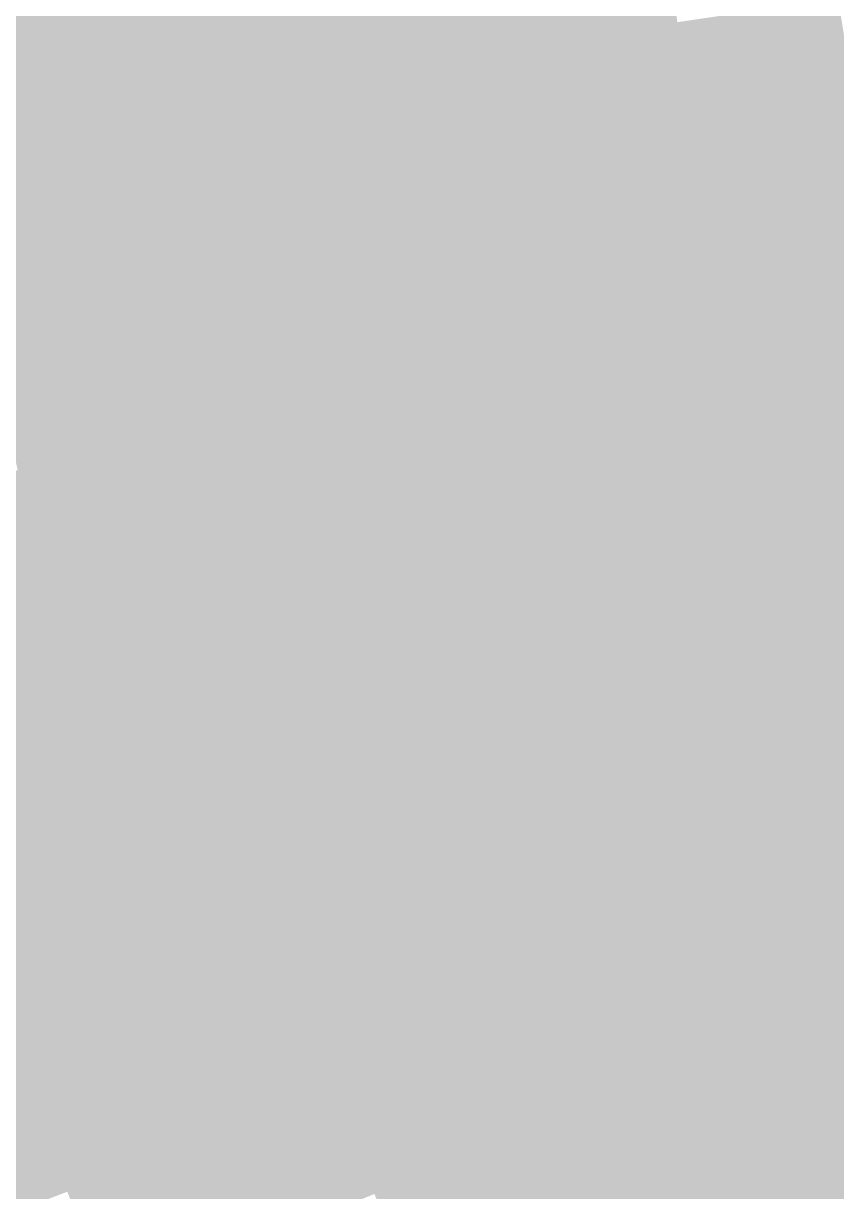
# Model space of a CAD drawing. Header units: inches. Extents: x -266 to 784, y -170 to 213.
# Drawn here: x -113.04 to -93.02, y -43.19 to -14.41 of the extents above; entities that cross this region are included whole.
import ezdxf

# ---------------------------------------------------------------- set-up
doc = ezdxf.new("R2010")
doc.units = ezdxf.units.IN
doc.header["$MEASUREMENT"] = 0

msp = doc.modelspace()

# ---------------------------------------------------------------- linework, layer by layer
at = {"color": 4, "true_color": 0x33e5ff}
msp.add_solid([(-96.939298, -14.379586), (-97.928474, -14.526317), (-97.262994, -11.996246), (-98.255474, -12.118657)], dxfattribs=at)
at = {"color": 141, "true_color": 0x46e7fe}
msp.add_solid([(-99.906828, -14.819778), (-100.896004, -14.966508), (-100.240433, -12.363478), (-101.232913, -12.485889)], dxfattribs=at)
at = {"color": 141, "true_color": 0x40e6fe}
msp.add_solid([(-98.917651, -14.673047), (-99.906828, -14.819778), (-99.247953, -12.241068), (-100.240433, -12.363478)], dxfattribs=at)
at = {"color": 4, "true_color": 0x3ae6ff}
msp.add_solid([(-97.928474, -14.526317), (-98.917651, -14.673047), (-98.255474, -12.118657), (-99.247953, -12.241068)], dxfattribs=at)
at = {"color": 141, "true_color": 0x53e9fe}
msp.add_solid([(-101.885181, -15.113239), (-102.874357, -15.259969), (-102.225392, -12.6083), (-103.217872, -12.73071)], dxfattribs=at)
at = {"color": 141, "true_color": 0x4de8fe}
msp.add_solid([(-100.896004, -14.966508), (-101.885181, -15.113239), (-101.232913, -12.485889), (-102.225392, -12.6083)], dxfattribs=at)
at = {"color": 141, "true_color": 0x60ebfe}
msp.add_solid([(-103.863534, -15.4067), (-104.85271, -15.55343), (-104.210351, -12.853121), (-105.202831, -12.975532)], dxfattribs=at)
at = {"color": 141, "true_color": 0x5aeafe}
msp.add_solid([(-102.874357, -15.259969), (-103.863534, -15.4067), (-103.217872, -12.73071), (-104.210351, -12.853121)], dxfattribs=at)
at = {"color": 141, "true_color": 0x73edfe}
msp.add_solid([(-106.831063, -15.846891), (-107.82024, -15.993622), (-107.18779, -13.220353), (-108.180269, -13.342764)], dxfattribs=at)
at = {"color": 141, "true_color": 0x6decfe}
msp.add_solid([(-105.841887, -15.700161), (-106.831063, -15.846891), (-106.19531, -13.097942), (-107.18779, -13.220353)], dxfattribs=at)
at = {"color": 141, "true_color": 0x66ecfe}
msp.add_solid([(-104.85271, -15.55343), (-105.841887, -15.700161), (-105.202831, -12.975532), (-106.19531, -13.097942)], dxfattribs=at)
at = {"color": 141, "true_color": 0x7feeff}
msp.add_solid([(-108.809416, -16.140352), (-109.798593, -16.287083), (-109.172749, -13.465174), (-110.165228, -13.587585)], dxfattribs=at)
at = {"color": 141, "true_color": 0x7aeefe}
msp.add_solid([(-107.82024, -15.993622), (-108.809416, -16.140352), (-108.180269, -13.342764), (-109.172749, -13.465174)], dxfattribs=at)
at = {"color": 141, "true_color": 0x7be6f6}
msp.add_solid([(-110.787769, -16.433813), (-111.776946, -16.580544), (-111.157708, -13.709996), (-112.150187, -13.832406)], dxfattribs=at)
at = {"color": 141, "true_color": 0x7deafb}
msp.add_solid([(-109.798593, -16.287083), (-110.787769, -16.433813), (-110.165228, -13.587585), (-111.157708, -13.709996)], dxfattribs=at)
at = {"color": 140, "true_color": 0x1adcff}
msp.add_solid([(-92.616098, -16.070418), (-93.601376, -16.241379), (-92.982592, -13.792665), (-93.971768, -13.939395)], dxfattribs=at)
at = {"color": 141, "true_color": 0x76deee}
msp.add_solid([(-112.766122, -16.727274), (-113.755299, -16.874005), (-113.142667, -13.954817), (-114.135146, -14.077228)], dxfattribs=at)
at = {"color": 141, "true_color": 0x79e2f2}
msp.add_solid([(-111.776946, -16.580544), (-112.766122, -16.727274), (-112.150187, -13.832406), (-113.142667, -13.954817)], dxfattribs=at)
at = {"color": 140, "true_color": 0x26deff}
msp.add_solid([(-94.586654, -16.412341), (-95.571931, -16.583303), (-94.960945, -14.086126), (-95.950121, -14.232856)], dxfattribs=at)
at = {"color": 140, "true_color": 0x20ddff}
msp.add_solid([(-93.601376, -16.241379), (-94.586654, -16.412341), (-93.971768, -13.939395), (-94.960945, -14.086126)], dxfattribs=at)
at = {"color": 4, "true_color": 0x33e0ff}
msp.add_solid([(-96.557209, -16.754265), (-97.542487, -16.925227), (-96.939298, -14.379586), (-97.928474, -14.526317)], dxfattribs=at)
at = {"color": 4, "true_color": 0x2ddfff}
msp.add_solid([(-95.571931, -16.583303), (-96.557209, -16.754265), (-95.950121, -14.232856), (-96.939298, -14.379586)], dxfattribs=at)
at = {"color": 141, "true_color": 0x40e2fe}
msp.add_solid([(-98.527764, -17.096189), (-99.513042, -17.267151), (-98.917651, -14.673047), (-99.906828, -14.819778)], dxfattribs=at)
at = {"color": 4, "true_color": 0x3ae1ff}
msp.add_solid([(-97.542487, -16.925227), (-98.527764, -17.096189), (-97.928474, -14.526317), (-98.917651, -14.673047)], dxfattribs=at)
at = {"color": 141, "true_color": 0x46e3fe}
msp.add_solid([(-99.513042, -17.267151), (-100.49832, -17.438113), (-99.906828, -14.819778), (-100.896004, -14.966508)], dxfattribs=at)
at = {"color": 141, "true_color": 0x53e5fe}
msp.add_solid([(-101.483597, -17.609075), (-102.468875, -17.780036), (-101.885181, -15.113239), (-102.874357, -15.259969)], dxfattribs=at)
at = {"color": 141, "true_color": 0x4de4fe}
msp.add_solid([(-100.49832, -17.438113), (-101.483597, -17.609075), (-100.896004, -14.966508), (-101.885181, -15.113239)], dxfattribs=at)
at = {"color": 141, "true_color": 0x60e7fe}
msp.add_solid([(-103.454152, -17.950998), (-104.43943, -18.12196), (-103.863534, -15.4067), (-104.85271, -15.55343)], dxfattribs=at)
at = {"color": 141, "true_color": 0x5ae6fe}
msp.add_solid([(-102.468875, -17.780036), (-103.454152, -17.950998), (-102.874357, -15.259969), (-103.863534, -15.4067)], dxfattribs=at)
at = {"color": 141, "true_color": 0x6de9fe}
msp.add_solid([(-105.424708, -18.292922), (-106.409985, -18.463884), (-105.841887, -15.700161), (-106.831063, -15.846891)], dxfattribs=at)
at = {"color": 141, "true_color": 0x66e8fe}
msp.add_solid([(-104.43943, -18.12196), (-105.424708, -18.292922), (-104.85271, -15.55343), (-105.841887, -15.700161)], dxfattribs=at)
at = {"color": 141, "true_color": 0x7aebfe}
msp.add_solid([(-107.395263, -18.634846), (-108.380541, -18.805808), (-107.82024, -15.993622), (-108.809416, -16.140352)], dxfattribs=at)
at = {"color": 141, "true_color": 0x73eafe}
msp.add_solid([(-106.409985, -18.463884), (-107.395263, -18.634846), (-106.831063, -15.846891), (-107.82024, -15.993622)], dxfattribs=at)
at = {"color": 140, "true_color": 0x1ad7ff}
msp.add_solid([(-92.193816, -18.33849), (-93.174602, -18.533581), (-92.616098, -16.070418), (-93.601376, -16.241379)], dxfattribs=at)
at = {"color": 141, "true_color": 0x7de7fb}
msp.add_solid([(-109.365818, -18.97677), (-110.351096, -19.147732), (-109.798593, -16.287083), (-110.787769, -16.433813)], dxfattribs=at)
at = {"color": 141, "true_color": 0x7febff}
msp.add_solid([(-108.380541, -18.805808), (-109.365818, -18.97677), (-108.809416, -16.140352), (-109.798593, -16.287083)], dxfattribs=at)
at = {"color": 140, "true_color": 0x20d8ff}
msp.add_solid([(-93.174602, -18.533581), (-94.155387, -18.728671), (-93.601376, -16.241379), (-94.586654, -16.412341)], dxfattribs=at)
at = {"color": 141, "true_color": 0x79dff2}
msp.add_solid([(-111.336374, -19.318693), (-112.321651, -19.489655), (-111.776946, -16.580544), (-112.766122, -16.727274)], dxfattribs=at)
at = {"color": 141, "true_color": 0x7be3f6}
msp.add_solid([(-110.351096, -19.147732), (-111.336374, -19.318693), (-110.787769, -16.433813), (-111.776946, -16.580544)], dxfattribs=at)
at = {"color": 140, "true_color": 0x2ddaff}
msp.add_solid([(-95.136172, -18.923761), (-96.116957, -19.118852), (-95.571931, -16.583303), (-96.557209, -16.754265)], dxfattribs=at)
at = {"color": 140, "true_color": 0x26d9ff}
msp.add_solid([(-94.155387, -18.728671), (-95.136172, -18.923761), (-94.586654, -16.412341), (-95.571931, -16.583303)], dxfattribs=at)
at = {"color": 141, "true_color": 0x76dbee}
msp.add_solid([(-112.321651, -19.489655), (-113.306929, -19.660617), (-112.766122, -16.727274), (-113.755299, -16.874005)], dxfattribs=at)
at = {"color": 140, "true_color": 0x3adcff}
msp.add_solid([(-97.097743, -19.313942), (-98.078528, -19.509032), (-97.542487, -16.925227), (-98.527764, -17.096189)], dxfattribs=at)
at = {"color": 140, "true_color": 0x33dbff}
msp.add_solid([(-96.116957, -19.118852), (-97.097743, -19.313942), (-96.557209, -16.754265), (-97.542487, -16.925227)], dxfattribs=at)
at = {"color": 141, "true_color": 0x40defe}
msp.add_solid([(-98.078528, -19.509032), (-99.059313, -19.704123), (-98.527764, -17.096189), (-99.513042, -17.267151)], dxfattribs=at)
at = {"color": 141, "true_color": 0x4de0fe}
msp.add_solid([(-100.040099, -19.899213), (-101.020884, -20.094303), (-100.49832, -17.438113), (-101.483597, -17.609075)], dxfattribs=at)
at = {"color": 141, "true_color": 0x46dffe}
msp.add_solid([(-99.059313, -19.704123), (-100.040099, -19.899213), (-99.513042, -17.267151), (-100.49832, -17.438113)], dxfattribs=at)
at = {"color": 141, "true_color": 0x5ae2fe}
msp.add_solid([(-102.001669, -20.289393), (-102.982454, -20.484484), (-102.468875, -17.780036), (-103.454152, -17.950998)], dxfattribs=at)
at = {"color": 141, "true_color": 0x53e1fe}
msp.add_solid([(-101.020884, -20.094303), (-102.001669, -20.289393), (-101.483597, -17.609075), (-102.468875, -17.780036)], dxfattribs=at)
at = {"color": 141, "true_color": 0x66e4fe}
msp.add_solid([(-103.96324, -20.679574), (-104.944025, -20.874664), (-104.43943, -18.12196), (-105.424708, -18.292922)], dxfattribs=at)
at = {"color": 141, "true_color": 0x60e3fe}
msp.add_solid([(-102.982454, -20.484484), (-103.96324, -20.679574), (-103.454152, -17.950998), (-104.43943, -18.12196)], dxfattribs=at)
at = {"color": 141, "true_color": 0x6de6fe}
msp.add_solid([(-104.944025, -20.874664), (-105.92481, -21.069755), (-105.424708, -18.292922), (-106.409985, -18.463884)], dxfattribs=at)
at = {"color": 140, "true_color": 0x1ad1ff}
msp.add_solid([(-91.716, -20.595517), (-92.691702, -20.814618), (-92.193816, -18.33849), (-93.174602, -18.533581)], dxfattribs=at)
at = {"color": 141, "true_color": 0x7ae8fe}
msp.add_solid([(-106.905596, -21.264845), (-107.886381, -21.459935), (-107.395263, -18.634846), (-108.380541, -18.805808)], dxfattribs=at)
at = {"color": 141, "true_color": 0x73e7fe}
msp.add_solid([(-105.92481, -21.069755), (-106.905596, -21.264845), (-106.409985, -18.463884), (-107.395263, -18.634846)], dxfattribs=at)
at = {"color": 140, "true_color": 0x20d3ff}
msp.add_solid([(-92.691702, -20.814618), (-93.667404, -21.033719), (-93.174602, -18.533581), (-94.155387, -18.728671)], dxfattribs=at)
at = {"color": 141, "true_color": 0x7de4fb}
msp.add_solid([(-108.867166, -21.655026), (-109.847951, -21.850116), (-109.365818, -18.97677), (-110.351096, -19.147732)], dxfattribs=at)
at = {"color": 141, "true_color": 0x7fe8ff}
msp.add_solid([(-107.886381, -21.459935), (-108.867166, -21.655026), (-108.380541, -18.805808), (-109.365818, -18.97677)], dxfattribs=at)
at = {"color": 140, "true_color": 0x2dd5ff}
msp.add_solid([(-94.643107, -21.25282), (-95.618809, -21.471922), (-95.136172, -18.923761), (-96.116957, -19.118852)], dxfattribs=at)
at = {"color": 140, "true_color": 0x26d4ff}
msp.add_solid([(-93.667404, -21.033719), (-94.643107, -21.25282), (-94.155387, -18.728671), (-95.136172, -18.923761)], dxfattribs=at)
at = {"color": 141, "true_color": 0x7be0f6}
msp.add_solid([(-109.847951, -21.850116), (-110.828737, -22.045206), (-110.351096, -19.147732), (-111.336374, -19.318693)], dxfattribs=at)
at = {"color": 140, "true_color": 0x33d6ff}
msp.add_solid([(-95.618809, -21.471922), (-96.594511, -21.691023), (-96.116957, -19.118852), (-97.097743, -19.313942)], dxfattribs=at)
at = {"color": 141, "true_color": 0x76d8ee}
msp.add_solid([(-111.809522, -22.240297), (-112.790307, -22.435387), (-112.321651, -19.489655), (-113.306929, -19.660617)], dxfattribs=at)
at = {"color": 141, "true_color": 0x79dcf2}
msp.add_solid([(-110.828737, -22.045206), (-111.809522, -22.240297), (-111.336374, -19.318693), (-112.321651, -19.489655)], dxfattribs=at)
at = {"color": 141, "true_color": 0x40d9fe}
msp.add_solid([(-97.570213, -21.910124), (-98.545915, -22.129225), (-98.078528, -19.509032), (-99.059313, -19.704123)], dxfattribs=at)
at = {"color": 140, "true_color": 0x3ad8ff}
msp.add_solid([(-96.594511, -21.691023), (-97.570213, -21.910124), (-97.097743, -19.313942), (-98.078528, -19.509032)], dxfattribs=at)
at = {"color": 141, "true_color": 0x74d5ea}
msp.add_solid([(-112.790307, -22.435387), (-113.771093, -22.630477), (-113.306929, -19.660617), (-114.292207, -19.831579)], dxfattribs=at)
at = {"color": 141, "true_color": 0x46dafe}
msp.add_solid([(-98.545915, -22.129225), (-99.521617, -22.348326), (-99.059313, -19.704123), (-100.040099, -19.899213)], dxfattribs=at)
at = {"color": 141, "true_color": 0x53ddfe}
msp.add_solid([(-100.497319, -22.567428), (-101.473022, -22.786529), (-101.020884, -20.094303), (-102.001669, -20.289393)], dxfattribs=at)
at = {"color": 141, "true_color": 0x4ddcfe}
msp.add_solid([(-99.521617, -22.348326), (-100.497319, -22.567428), (-100.040099, -19.899213), (-101.020884, -20.094303)], dxfattribs=at)
at = {"color": 141, "true_color": 0x5adefe}
msp.add_solid([(-101.473022, -22.786529), (-102.448724, -23.00563), (-102.001669, -20.289393), (-102.982454, -20.484484)], dxfattribs=at)
at = {"color": 141, "true_color": 0x66e1fe}
msp.add_solid([(-103.424426, -23.224731), (-104.400128, -23.443833), (-103.96324, -20.679574), (-104.944025, -20.874664)], dxfattribs=at)
at = {"color": 141, "true_color": 0x60e0fe}
msp.add_solid([(-102.448724, -23.00563), (-103.424426, -23.224731), (-102.982454, -20.484484), (-103.96324, -20.679574)], dxfattribs=at)
at = {"color": 141, "true_color": 0x6de2fe}
msp.add_solid([(-104.400128, -23.443833), (-105.37583, -23.662934), (-104.944025, -20.874664), (-105.92481, -21.069755)], dxfattribs=at)
at = {"color": 140, "true_color": 0x20cdff}
msp.add_solid([(-92.152969, -23.083117), (-93.123, -23.326097), (-92.691702, -20.814618), (-93.667404, -21.033719)], dxfattribs=at)
at = {"color": 141, "true_color": 0x7ae5fe}
msp.add_solid([(-106.351532, -23.882035), (-107.327234, -24.101136), (-106.905596, -21.264845), (-107.886381, -21.459935)], dxfattribs=at)
at = {"color": 141, "true_color": 0x73e3fe}
msp.add_solid([(-105.37583, -23.662934), (-106.351532, -23.882035), (-105.92481, -21.069755), (-106.905596, -21.264845)], dxfattribs=at)
at = {"color": 140, "true_color": 0x2dd0ff}
msp.add_solid([(-94.093032, -23.569077), (-95.063063, -23.812058), (-94.643107, -21.25282), (-95.618809, -21.471922)], dxfattribs=at)
at = {"color": 140, "true_color": 0x26cfff}
msp.add_solid([(-93.123, -23.326097), (-94.093032, -23.569077), (-93.667404, -21.033719), (-94.643107, -21.25282)], dxfattribs=at)
at = {"color": 141, "true_color": 0x7fe5ff}
msp.add_solid([(-107.327234, -24.101136), (-108.302936, -24.320238), (-107.886381, -21.459935), (-108.867166, -21.655026)], dxfattribs=at)
at = {"color": 140, "true_color": 0x33d2ff}
msp.add_solid([(-95.063063, -23.812058), (-96.033094, -24.055038), (-95.618809, -21.471922), (-96.594511, -21.691023)], dxfattribs=at)
at = {"color": 141, "true_color": 0x7bddf6}
msp.add_solid([(-109.278639, -24.539339), (-110.254341, -24.75844), (-109.847951, -21.850116), (-110.828737, -22.045206)], dxfattribs=at)
at = {"color": 141, "true_color": 0x7de1fb}
msp.add_solid([(-108.302936, -24.320238), (-109.278639, -24.539339), (-108.867166, -21.655026), (-109.847951, -21.850116)], dxfattribs=at)
at = {"color": 140, "true_color": 0x3ad3ff}
msp.add_solid([(-96.033094, -24.055038), (-97.003125, -24.298018), (-96.594511, -21.691023), (-97.570213, -21.910124)], dxfattribs=at)
at = {"color": 141, "true_color": 0x79d9f2}
msp.add_solid([(-110.254341, -24.75844), (-111.230043, -24.977541), (-110.828737, -22.045206), (-111.809522, -22.240297)], dxfattribs=at)
at = {"color": 141, "true_color": 0x46d6fe}
msp.add_solid([(-97.973157, -24.540998), (-98.943188, -24.783978), (-98.545915, -22.129225), (-99.521617, -22.348326)], dxfattribs=at)
at = {"color": 133, "true_color": 0x40d4fe}
msp.add_solid([(-97.003125, -24.298018), (-97.973157, -24.540998), (-97.570213, -21.910124), (-98.545915, -22.129225)], dxfattribs=at)
at = {"color": 141, "true_color": 0x74d2ea}
msp.add_solid([(-112.205745, -25.196643), (-113.181447, -25.415744), (-112.790307, -22.435387), (-113.771093, -22.630477)], dxfattribs=at)
at = {"color": 141, "true_color": 0x76d6ee}
msp.add_solid([(-111.230043, -24.977541), (-112.205745, -25.196643), (-111.809522, -22.240297), (-112.790307, -22.435387)], dxfattribs=at)
at = {"color": 141, "true_color": 0x4dd7fe}
msp.add_solid([(-98.943188, -24.783978), (-99.913219, -25.026959), (-99.521617, -22.348326), (-100.497319, -22.567428)], dxfattribs=at)
at = {"color": 141, "true_color": 0x53d9fe}
msp.add_solid([(-99.913219, -25.026959), (-100.88325, -25.269939), (-100.497319, -22.567428), (-101.473022, -22.786529)], dxfattribs=at)
at = {"color": 141, "true_color": 0x60dcfe}
msp.add_solid([(-101.853282, -25.512919), (-102.823313, -25.755899), (-102.448724, -23.00563), (-103.424426, -23.224731)], dxfattribs=at)
at = {"color": 141, "true_color": 0x5adafe}
msp.add_solid([(-100.88325, -25.269939), (-101.853282, -25.512919), (-101.473022, -22.786529), (-102.448724, -23.00563)], dxfattribs=at)
at = {"color": 141, "true_color": 0x66ddfe}
msp.add_solid([(-102.823313, -25.755899), (-103.793344, -25.998879), (-103.424426, -23.224731), (-104.400128, -23.443833)], dxfattribs=at)
at = {"color": 140, "true_color": 0x20c8ff}
msp.add_solid([(-91.558726, -25.337712), (-92.522502, -25.604425), (-92.152969, -23.083117), (-93.123, -23.326097)], dxfattribs=at)
at = {"color": 141, "true_color": 0x6ddffe}
msp.add_solid([(-103.793344, -25.998879), (-104.763375, -26.241859), (-104.400128, -23.443833), (-105.37583, -23.662934)], dxfattribs=at)
at = {"color": 140, "true_color": 0x2dcbff}
msp.add_solid([(-93.486278, -25.871137), (-94.450054, -26.13785), (-94.093032, -23.569077), (-95.063063, -23.812058)], dxfattribs=at)
at = {"color": 140, "true_color": 0x26caff}
msp.add_solid([(-92.522502, -25.604425), (-93.486278, -25.871137), (-93.123, -23.326097), (-94.093032, -23.569077)], dxfattribs=at)
at = {"color": 141, "true_color": 0x7ae2fe}
msp.add_solid([(-105.733407, -26.48484), (-106.703438, -26.72782), (-106.351532, -23.882035), (-107.327234, -24.101136)], dxfattribs=at)
at = {"color": 141, "true_color": 0x73e0fe}
msp.add_solid([(-104.763375, -26.241859), (-105.733407, -26.48484), (-105.37583, -23.662934), (-106.351532, -23.882035)], dxfattribs=at)
at = {"color": 140, "true_color": 0x33cdff}
msp.add_solid([(-94.450054, -26.13785), (-95.413831, -26.404563), (-95.063063, -23.812058), (-96.033094, -24.055038)], dxfattribs=at)
at = {"color": 141, "true_color": 0x7fe2ff}
msp.add_solid([(-106.703438, -26.72782), (-107.673469, -26.9708), (-107.327234, -24.101136), (-108.302936, -24.320238)], dxfattribs=at)
at = {"color": 140, "true_color": 0x3aceff}
msp.add_solid([(-95.413831, -26.404563), (-96.377607, -26.671276), (-96.033094, -24.055038), (-97.003125, -24.298018)], dxfattribs=at)
at = {"color": 141, "true_color": 0x7ddefb}
msp.add_solid([(-107.673469, -26.9708), (-108.6435, -27.21378), (-108.302936, -24.320238), (-109.278639, -24.539339)], dxfattribs=at)
at = {"color": 133, "true_color": 0x40d0fe}
msp.add_solid([(-96.377607, -26.671276), (-97.341383, -26.937988), (-97.003125, -24.298018), (-97.973157, -24.540998)], dxfattribs=at)
at = {"color": 141, "true_color": 0x7bdaf6}
msp.add_solid([(-108.6435, -27.21378), (-109.613532, -27.45676), (-109.278639, -24.539339), (-110.254341, -24.75844)], dxfattribs=at)
at = {"color": 141, "true_color": 0x46d2fe}
msp.add_solid([(-97.341383, -26.937988), (-98.305159, -27.204701), (-97.973157, -24.540998), (-98.943188, -24.783978)], dxfattribs=at)
at = {"color": 141, "true_color": 0x76d3ee}
msp.add_solid([(-110.583563, -27.69974), (-111.553594, -27.942721), (-111.230043, -24.977541), (-112.205745, -25.196643)], dxfattribs=at)
at = {"color": 141, "true_color": 0x79d7f2}
msp.add_solid([(-109.613532, -27.45676), (-110.583563, -27.69974), (-110.254341, -24.75844), (-111.230043, -24.977541)], dxfattribs=at)
at = {"color": 141, "true_color": 0x53d5fe}
msp.add_solid([(-99.268935, -27.471414), (-100.232711, -27.738127), (-99.913219, -25.026959), (-100.88325, -25.269939)], dxfattribs=at)
at = {"color": 141, "true_color": 0x4dd3fe}
msp.add_solid([(-98.305159, -27.204701), (-99.268935, -27.471414), (-98.943188, -24.783978), (-99.913219, -25.026959)], dxfattribs=at)
at = {"color": 141, "true_color": 0x74cfea}
msp.add_solid([(-111.553594, -27.942721), (-112.523625, -28.185701), (-112.205745, -25.196643), (-113.181447, -25.415744)], dxfattribs=at)
at = {"color": 141, "true_color": 0x5ad6fe}
msp.add_solid([(-100.232711, -27.738127), (-101.196487, -28.00484), (-100.88325, -25.269939), (-101.853282, -25.512919)], dxfattribs=at)
at = {"color": 133, "true_color": 0x72cbe5}
msp.add_solid([(-112.523625, -28.185701), (-113.493657, -28.428681), (-113.181447, -25.415744), (-114.157149, -25.634845)], dxfattribs=at)
at = {"color": 141, "true_color": 0x60d8fe}
msp.add_solid([(-101.196487, -28.00484), (-102.160263, -28.271552), (-101.853282, -25.512919), (-102.823313, -25.755899)], dxfattribs=at)
at = {"color": 140, "true_color": 0x26c5ff}
msp.add_solid([(-91.866272, -27.867329), (-92.823213, -28.157614), (-92.522502, -25.604425), (-93.486278, -25.871137)], dxfattribs=at)
at = {"color": 141, "true_color": 0x66dafe}
msp.add_solid([(-102.160263, -28.271552), (-103.124039, -28.538265), (-102.823313, -25.755899), (-103.793344, -25.998879)], dxfattribs=at)
at = {"color": 140, "true_color": 0x2dc6ff}
msp.add_solid([(-92.823213, -28.157614), (-93.780153, -28.447898), (-93.486278, -25.871137), (-94.450054, -26.13785)], dxfattribs=at)
at = {"color": 141, "true_color": 0x6ddbfe}
msp.add_solid([(-103.124039, -28.538265), (-104.087815, -28.804978), (-103.793344, -25.998879), (-104.763375, -26.241859)], dxfattribs=at)
at = {"color": 140, "true_color": 0x33c8ff}
msp.add_solid([(-93.780153, -28.447898), (-94.737093, -28.738183), (-94.450054, -26.13785), (-95.413831, -26.404563)], dxfattribs=at)
at = {"color": 141, "true_color": 0x73ddfe}
msp.add_solid([(-104.087815, -28.804978), (-105.051591, -29.071691), (-104.763375, -26.241859), (-105.733407, -26.48484)], dxfattribs=at)
at = {"color": 140, "true_color": 0x3acaff}
msp.add_solid([(-94.737093, -28.738183), (-95.694034, -29.028468), (-95.413831, -26.404563), (-96.377607, -26.671276)], dxfattribs=at)
at = {"color": 141, "true_color": 0x7fdfff}
msp.add_solid([(-106.015367, -29.338403), (-106.979143, -29.605116), (-106.703438, -26.72782), (-107.673469, -26.9708)], dxfattribs=at)
at = {"color": 141, "true_color": 0x7adefe}
msp.add_solid([(-105.051591, -29.071691), (-106.015367, -29.338403), (-105.733407, -26.48484), (-106.703438, -26.72782)], dxfattribs=at)
at = {"color": 133, "true_color": 0x40ccfe}
msp.add_solid([(-95.694034, -29.028468), (-96.650974, -29.318752), (-96.377607, -26.671276), (-97.341383, -26.937988)], dxfattribs=at)
at = {"color": 141, "true_color": 0x7ddbfb}
msp.add_solid([(-106.979143, -29.605116), (-107.942919, -29.871829), (-107.673469, -26.9708), (-108.6435, -27.21378)], dxfattribs=at)
at = {"color": 151, "true_color": 0x46cdfe}
msp.add_solid([(-96.650974, -29.318752), (-97.607914, -29.609037), (-97.341383, -26.937988), (-98.305159, -27.204701)], dxfattribs=at)
at = {"color": 141, "true_color": 0x7bd8f6}
msp.add_solid([(-107.942919, -29.871829), (-108.906695, -30.138542), (-108.6435, -27.21378), (-109.613532, -27.45676)], dxfattribs=at)
at = {"color": 141, "true_color": 0x4dcffe}
msp.add_solid([(-97.607914, -29.609037), (-98.564855, -29.899322), (-98.305159, -27.204701), (-99.268935, -27.471414)], dxfattribs=at)
at = {"color": 141, "true_color": 0x79d4f2}
msp.add_solid([(-108.906695, -30.138542), (-109.870472, -30.405254), (-109.613532, -27.45676), (-110.583563, -27.69974)], dxfattribs=at)
at = {"color": 141, "true_color": 0x53d1fe}
msp.add_solid([(-98.564855, -29.899322), (-99.521795, -30.189606), (-99.268935, -27.471414), (-100.232711, -27.738127)], dxfattribs=at)
at = {"color": 141, "true_color": 0x76d0ee}
msp.add_solid([(-109.870472, -30.405254), (-110.834248, -30.671967), (-110.583563, -27.69974), (-111.553594, -27.942721)], dxfattribs=at)
at = {"color": 141, "true_color": 0x5ad3fe}
msp.add_solid([(-99.521795, -30.189606), (-100.478735, -30.479891), (-100.232711, -27.738127), (-101.196487, -28.00484)], dxfattribs=at)
at = {"color": 133, "true_color": 0x72c9e5}
msp.add_solid([(-111.798024, -30.93868), (-112.7618, -31.205393), (-112.523625, -28.185701), (-113.493657, -28.428681)], dxfattribs=at)
at = {"color": 151, "true_color": 0x74ccea}
msp.add_solid([(-110.834248, -30.671967), (-111.798024, -30.93868), (-111.553594, -27.942721), (-112.523625, -28.185701)], dxfattribs=at)
at = {"color": 141, "true_color": 0x60d4fe}
msp.add_solid([(-100.478735, -30.479891), (-101.435676, -30.770176), (-101.196487, -28.00484), (-102.160263, -28.271552)], dxfattribs=at)
at = {"color": 140, "true_color": 0x2dc1ff}
msp.add_solid([(-92.104234, -30.427129), (-93.053762, -30.740811), (-92.823213, -28.157614), (-93.780153, -28.447898)], dxfattribs=at)
at = {"color": 133, "true_color": 0x70c5e1}
msp.add_solid([(-112.7618, -31.205393), (-113.725576, -31.472105), (-113.493657, -28.428681), (-114.463688, -28.671661)], dxfattribs=at)
at = {"color": 141, "true_color": 0x66d6fe}
msp.add_solid([(-101.435676, -30.770176), (-102.392616, -31.06046), (-102.160263, -28.271552), (-103.124039, -28.538265)], dxfattribs=at)
at = {"color": 140, "true_color": 0x33c3ff}
msp.add_solid([(-93.053762, -30.740811), (-94.00329, -31.054492), (-93.780153, -28.447898), (-94.737093, -28.738183)], dxfattribs=at)
at = {"color": 141, "true_color": 0x6dd8fe}
msp.add_solid([(-102.392616, -31.06046), (-103.349556, -31.350745), (-103.124039, -28.538265), (-104.087815, -28.804978)], dxfattribs=at)
at = {"color": 140, "true_color": 0x3ac5ff}
msp.add_solid([(-94.00329, -31.054492), (-94.952818, -31.368174), (-94.737093, -28.738183), (-95.694034, -29.028468)], dxfattribs=at)
at = {"color": 141, "true_color": 0x73dafe}
msp.add_solid([(-103.349556, -31.350745), (-104.306497, -31.64103), (-104.087815, -28.804978), (-105.051591, -29.071691)], dxfattribs=at)
at = {"color": 133, "true_color": 0x40c7fe}
msp.add_solid([(-94.952818, -31.368174), (-95.902346, -31.681856), (-95.694034, -29.028468), (-96.650974, -29.318752)], dxfattribs=at)
at = {"color": 141, "true_color": 0x7fdcff}
msp.add_solid([(-105.263437, -31.931314), (-106.220377, -32.221599), (-106.015367, -29.338403), (-106.979143, -29.605116)], dxfattribs=at)
at = {"color": 141, "true_color": 0x7adbfe}
msp.add_solid([(-104.306497, -31.64103), (-105.263437, -31.931314), (-105.051591, -29.071691), (-106.015367, -29.338403)], dxfattribs=at)
at = {"color": 151, "true_color": 0x46c9fe}
msp.add_solid([(-95.902346, -31.681856), (-96.851874, -31.995538), (-96.650974, -29.318752), (-97.607914, -29.609037)], dxfattribs=at)
at = {"color": 141, "true_color": 0x7dd8fb}
msp.add_solid([(-106.220377, -32.221599), (-107.177318, -32.511884), (-106.979143, -29.605116), (-107.942919, -29.871829)], dxfattribs=at)
at = {"color": 151, "true_color": 0x4dcbfe}
msp.add_solid([(-96.851874, -31.995538), (-97.801403, -32.309219), (-97.607914, -29.609037), (-98.564855, -29.899322)], dxfattribs=at)
at = {"color": 141, "true_color": 0x7bd5f6}
msp.add_solid([(-107.177318, -32.511884), (-108.134258, -32.802169), (-107.942919, -29.871829), (-108.906695, -30.138542)], dxfattribs=at)
at = {"color": 151, "true_color": 0x53cdfe}
msp.add_solid([(-97.801403, -32.309219), (-98.750931, -32.622901), (-98.564855, -29.899322), (-99.521795, -30.189606)], dxfattribs=at)
at = {"color": 141, "true_color": 0x79d1f2}
msp.add_solid([(-108.134258, -32.802169), (-109.091198, -33.092453), (-108.906695, -30.138542), (-109.870472, -30.405254)], dxfattribs=at)
at = {"color": 141, "true_color": 0x5acffe}
msp.add_solid([(-98.750931, -32.622901), (-99.700459, -32.936583), (-99.521795, -30.189606), (-100.478735, -30.479891)], dxfattribs=at)
at = {"color": 151, "true_color": 0x76cdee}
msp.add_solid([(-109.091198, -33.092453), (-110.048139, -33.382738), (-109.870472, -30.405254), (-110.834248, -30.671967)], dxfattribs=at)
at = {"color": 141, "true_color": 0x60d1fe}
msp.add_solid([(-99.700459, -32.936583), (-100.649987, -33.250264), (-100.478735, -30.479891), (-101.435676, -30.770176)], dxfattribs=at)
at = {"color": 140, "true_color": 0x2dbcff}
msp.add_solid([(-91.329774, -32.678316), (-92.271318, -33.015206), (-92.104234, -30.427129), (-93.053762, -30.740811)], dxfattribs=at)
at = {"color": 151, "true_color": 0x74caea}
msp.add_solid([(-110.048139, -33.382738), (-111.005079, -33.673023), (-110.834248, -30.671967), (-111.798024, -30.93868)], dxfattribs=at)
at = {"color": 141, "true_color": 0x66d2fe}
msp.add_solid([(-100.649987, -33.250264), (-101.599515, -33.563946), (-101.435676, -30.770176), (-102.392616, -31.06046)], dxfattribs=at)
at = {"color": 140, "true_color": 0x33beff}
msp.add_solid([(-92.271318, -33.015206), (-93.212862, -33.352095), (-93.053762, -30.740811), (-94.00329, -31.054492)], dxfattribs=at)
at = {"color": 133, "true_color": 0x72c6e5}
msp.add_solid([(-111.005079, -33.673023), (-111.962019, -33.963307), (-111.798024, -30.93868), (-112.7618, -31.205393)], dxfattribs=at)
at = {"color": 141, "true_color": 0x6dd4fe}
msp.add_solid([(-101.599515, -33.563946), (-102.549044, -33.877628), (-102.392616, -31.06046), (-103.349556, -31.350745)], dxfattribs=at)
at = {"color": 140, "true_color": 0x3ac0ff}
msp.add_solid([(-93.212862, -33.352095), (-94.154407, -33.688985), (-94.00329, -31.054492), (-94.952818, -31.368174)], dxfattribs=at)
at = {"color": 133, "true_color": 0x70c2e1}
msp.add_solid([(-111.962019, -33.963307), (-112.91896, -34.253592), (-112.7618, -31.205393), (-113.725576, -31.472105)], dxfattribs=at)
at = {"color": 141, "true_color": 0x73d6fe}
msp.add_solid([(-102.549044, -33.877628), (-103.498572, -34.19131), (-103.349556, -31.350745), (-104.306497, -31.64103)], dxfattribs=at)
at = {"color": 133, "true_color": 0x6ebfdd}
msp.add_solid([(-112.91896, -34.253592), (-113.8759, -34.543877), (-113.725576, -31.472105), (-114.689352, -31.738818)], dxfattribs=at)
at = {"color": 141, "true_color": 0x7ad8fe}
msp.add_solid([(-103.498572, -34.19131), (-104.4481, -34.504991), (-104.306497, -31.64103), (-105.263437, -31.931314)], dxfattribs=at)
at = {"color": 151, "true_color": 0x40c3fe}
msp.add_solid([(-94.154407, -33.688985), (-95.095951, -34.025875), (-94.952818, -31.368174), (-95.902346, -31.681856)], dxfattribs=at)
at = {"color": 141, "true_color": 0x7fd9ff}
msp.add_solid([(-104.4481, -34.504991), (-105.397628, -34.818673), (-105.263437, -31.931314), (-106.220377, -32.221599)], dxfattribs=at)
at = {"color": 151, "true_color": 0x46c5fe}
msp.add_solid([(-95.095951, -34.025875), (-96.037495, -34.362765), (-95.902346, -31.681856), (-96.851874, -31.995538)], dxfattribs=at)
at = {"color": 141, "true_color": 0x7dd5fb}
msp.add_solid([(-105.397628, -34.818673), (-106.347156, -35.132355), (-106.220377, -32.221599), (-107.177318, -32.511884)], dxfattribs=at)
at = {"color": 151, "true_color": 0x4dc7fe}
msp.add_solid([(-96.037495, -34.362765), (-96.979039, -34.699655), (-96.851874, -31.995538), (-97.801403, -32.309219)], dxfattribs=at)
at = {"color": 141, "true_color": 0x7bd2f6}
msp.add_solid([(-106.347156, -35.132355), (-107.296684, -35.446037), (-107.177318, -32.511884), (-108.134258, -32.802169)], dxfattribs=at)
at = {"color": 151, "true_color": 0x53c9fe}
msp.add_solid([(-96.979039, -34.699655), (-97.920583, -35.036545), (-97.801403, -32.309219), (-98.750931, -32.622901)], dxfattribs=at)
at = {"color": 151, "true_color": 0x79cef2}
msp.add_solid([(-107.296684, -35.446037), (-108.246213, -35.759718), (-108.134258, -32.802169), (-109.091198, -33.092453)], dxfattribs=at)
at = {"color": 151, "true_color": 0x5acbfe}
msp.add_solid([(-97.920583, -35.036545), (-98.862127, -35.373435), (-98.750931, -32.622901), (-99.700459, -32.936583)], dxfattribs=at)
at = {"color": 151, "true_color": 0x76caee}
msp.add_solid([(-108.246213, -35.759718), (-109.195741, -36.0734), (-109.091198, -33.092453), (-110.048139, -33.382738)], dxfattribs=at)
at = {"color": 151, "true_color": 0x60cdfe}
msp.add_solid([(-98.862127, -35.373435), (-99.803671, -35.710324), (-99.700459, -32.936583), (-100.649987, -33.250264)], dxfattribs=at)
at = {"color": 140, "true_color": 0x33baff}
msp.add_solid([(-91.433294, -35.269714), (-92.366287, -35.629609), (-92.271318, -33.015206), (-93.212862, -33.352095)], dxfattribs=at)
at = {"color": 141, "true_color": 0x66cffe}
msp.add_solid([(-99.803671, -35.710324), (-100.745215, -36.047214), (-100.649987, -33.250264), (-101.599515, -33.563946)], dxfattribs=at)
at = {"color": 140, "true_color": 0x3abcff}
msp.add_solid([(-92.366287, -35.629609), (-93.29928, -35.989504), (-93.212862, -33.352095), (-94.154407, -33.688985)], dxfattribs=at)
at = {"color": 151, "true_color": 0x74c7ea}
msp.add_solid([(-109.195741, -36.0734), (-110.145269, -36.387082), (-110.048139, -33.382738), (-111.005079, -33.673023)], dxfattribs=at)
at = {"color": 141, "true_color": 0x6dd1fe}
msp.add_solid([(-100.745215, -36.047214), (-101.686759, -36.384104), (-101.599515, -33.563946), (-102.549044, -33.877628)], dxfattribs=at)
at = {"color": 133, "true_color": 0x72c3e5}
msp.add_solid([(-110.145269, -36.387082), (-111.094797, -36.700764), (-111.005079, -33.673023), (-111.962019, -33.963307)], dxfattribs=at)
at = {"color": 141, "true_color": 0x73d3fe}
msp.add_solid([(-101.686759, -36.384104), (-102.628303, -36.720994), (-102.549044, -33.877628), (-103.498572, -34.19131)], dxfattribs=at)
at = {"color": 151, "true_color": 0x40befe}
msp.add_solid([(-93.29928, -35.989504), (-94.232273, -36.349399), (-94.154407, -33.688985), (-95.095951, -34.025875)], dxfattribs=at)
at = {"color": 133, "true_color": 0x70c0e1}
msp.add_solid([(-111.094797, -36.700764), (-112.044325, -37.014445), (-111.962019, -33.963307), (-112.91896, -34.253592)], dxfattribs=at)
at = {"color": 141, "true_color": 0x7ad5fe}
msp.add_solid([(-102.628303, -36.720994), (-103.569847, -37.057884), (-103.498572, -34.19131), (-104.4481, -34.504991)], dxfattribs=at)
at = {"color": 151, "true_color": 0x46c0fe}
msp.add_solid([(-94.232273, -36.349399), (-95.165265, -36.709294), (-95.095951, -34.025875), (-96.037495, -34.362765)], dxfattribs=at)
at = {"color": 143, "true_color": 0x6ebcdd}
msp.add_solid([(-112.044325, -37.014445), (-112.993853, -37.328127), (-112.91896, -34.253592), (-113.8759, -34.543877)], dxfattribs=at)
at = {"color": 141, "true_color": 0x7fd6ff}
msp.add_solid([(-103.569847, -37.057884), (-104.511391, -37.394774), (-104.4481, -34.504991), (-105.397628, -34.818673)], dxfattribs=at)
at = {"color": 151, "true_color": 0x4dc2fe}
msp.add_solid([(-95.165265, -36.709294), (-96.098258, -37.069189), (-96.037495, -34.362765), (-96.979039, -34.699655)], dxfattribs=at)
at = {"color": 143, "true_color": 0x6cb8d9}
msp.add_solid([(-112.993853, -37.328127), (-113.943382, -37.641809), (-113.8759, -34.543877), (-114.83284, -34.834161)], dxfattribs=at)
at = {"color": 141, "true_color": 0x7dd2fb}
msp.add_solid([(-104.511391, -37.394774), (-105.452935, -37.731664), (-105.397628, -34.818673), (-106.347156, -35.132355)], dxfattribs=at)
at = {"color": 151, "true_color": 0x53c5fe}
msp.add_solid([(-96.098258, -37.069189), (-97.031251, -37.429084), (-96.979039, -34.699655), (-97.920583, -35.036545)], dxfattribs=at)
at = {"color": 151, "true_color": 0x5ac7fe}
msp.add_solid([(-97.031251, -37.429084), (-97.964244, -37.788979), (-97.920583, -35.036545), (-98.862127, -35.373435)], dxfattribs=at)
at = {"color": 141, "true_color": 0x7bcff6}
msp.add_solid([(-105.452935, -37.731664), (-106.394479, -38.068553), (-106.347156, -35.132355), (-107.296684, -35.446037)], dxfattribs=at)
at = {"color": 151, "true_color": 0x60c9fe}
msp.add_solid([(-97.964244, -37.788979), (-98.897237, -38.148874), (-98.862127, -35.373435), (-99.803671, -35.710324)], dxfattribs=at)
at = {"color": 151, "true_color": 0x79cbf2}
msp.add_solid([(-106.394479, -38.068553), (-107.336023, -38.405443), (-107.296684, -35.446037), (-108.246213, -35.759718)], dxfattribs=at)
at = {"color": 140, "true_color": 0x3ab7ff}
msp.add_solid([(-91.464074, -37.88566), (-92.387953, -38.268343), (-92.366287, -35.629609), (-93.29928, -35.989504)], dxfattribs=at)
at = {"color": 151, "true_color": 0x76c8ee}
msp.add_solid([(-107.336023, -38.405443), (-108.277567, -38.742333), (-108.246213, -35.759718), (-109.195741, -36.0734)], dxfattribs=at)
at = {"color": 151, "true_color": 0x66cbfe}
msp.add_solid([(-98.897237, -38.148874), (-99.830229, -38.508769), (-99.803671, -35.710324), (-100.745215, -36.047214)], dxfattribs=at)
at = {"color": 151, "true_color": 0x74c4ea}
msp.add_solid([(-108.277567, -38.742333), (-109.219112, -39.079223), (-109.195741, -36.0734), (-110.145269, -36.387082)], dxfattribs=at)
at = {"color": 151, "true_color": 0x6dcdfe}
msp.add_solid([(-99.830229, -38.508769), (-100.763222, -38.868664), (-100.745215, -36.047214), (-101.686759, -36.384104)], dxfattribs=at)
at = {"color": 143, "true_color": 0x40b9fe}
msp.add_solid([(-92.387953, -38.268343), (-93.311833, -38.651027), (-93.29928, -35.989504), (-94.232273, -36.349399)], dxfattribs=at)
at = {"color": 151, "true_color": 0x72c0e5}
msp.add_solid([(-109.219112, -39.079223), (-110.160656, -39.416113), (-110.145269, -36.387082), (-111.094797, -36.700764)], dxfattribs=at)
at = {"color": 141, "true_color": 0x73d0fe}
msp.add_solid([(-100.763222, -38.868664), (-101.696215, -39.228559), (-101.686759, -36.384104), (-102.628303, -36.720994)], dxfattribs=at)
at = {"color": 151, "true_color": 0x46bcfe}
msp.add_solid([(-93.311833, -38.651027), (-94.235712, -39.03371), (-94.232273, -36.349399), (-95.165265, -36.709294)], dxfattribs=at)
at = {"color": 143, "true_color": 0x70bde1}
msp.add_solid([(-110.160656, -39.416113), (-111.1022, -39.753003), (-111.094797, -36.700764), (-112.044325, -37.014445)], dxfattribs=at)
at = {"color": 141, "true_color": 0x7ad2fe}
msp.add_solid([(-101.696215, -39.228559), (-102.629208, -39.588454), (-102.628303, -36.720994), (-103.569847, -37.057884)], dxfattribs=at)
at = {"color": 151, "true_color": 0x4dbefe}
msp.add_solid([(-94.235712, -39.03371), (-95.159592, -39.416394), (-95.165265, -36.709294), (-96.098258, -37.069189)], dxfattribs=at)
at = {"color": 143, "true_color": 0x6eb9dd}
msp.add_solid([(-111.1022, -39.753003), (-112.043744, -40.089893), (-112.044325, -37.014445), (-112.993853, -37.328127)], dxfattribs=at)
at = {"color": 141, "true_color": 0x7fd3ff}
msp.add_solid([(-102.629208, -39.588454), (-103.562201, -39.948349), (-103.569847, -37.057884), (-104.511391, -37.394774)], dxfattribs=at)
at = {"color": 151, "true_color": 0x53c1fe}
msp.add_solid([(-95.159592, -39.416394), (-96.083471, -39.799077), (-96.098258, -37.069189), (-97.031251, -37.429084)], dxfattribs=at)
at = {"color": 143, "true_color": 0x6cb6d9}
msp.add_solid([(-112.043744, -40.089893), (-112.985288, -40.426782), (-112.993853, -37.328127), (-113.943382, -37.641809)], dxfattribs=at)
at = {"color": 141, "true_color": 0x7dcffb}
msp.add_solid([(-103.562201, -39.948349), (-104.495193, -40.308244), (-104.511391, -37.394774), (-105.452935, -37.731664)], dxfattribs=at)
at = {"color": 143, "true_color": 0x6ab2d4}
msp.add_solid([(-112.985288, -40.426782), (-113.926832, -40.763672), (-113.943382, -37.641809), (-114.89291, -37.955491)], dxfattribs=at)
at = {"color": 151, "true_color": 0x5ac3fe}
msp.add_solid([(-96.083471, -39.799077), (-97.007351, -40.18176), (-97.031251, -37.429084), (-97.964244, -37.788979)], dxfattribs=at)
at = {"color": 151, "true_color": 0x7bccf6}
msp.add_solid([(-104.495193, -40.308244), (-105.428186, -40.668139), (-105.452935, -37.731664), (-106.394479, -38.068553)], dxfattribs=at)
at = {"color": 151, "true_color": 0x60c5fe}
msp.add_solid([(-97.007351, -40.18176), (-97.93123, -40.564444), (-97.964244, -37.788979), (-98.897237, -38.148874)], dxfattribs=at)
at = {"color": 151, "true_color": 0x79c8f2}
msp.add_solid([(-105.428186, -40.668139), (-106.361179, -41.028034), (-106.394479, -38.068553), (-107.336023, -38.405443)], dxfattribs=at)
at = {"color": 151, "true_color": 0x66c8fe}
msp.add_solid([(-97.93123, -40.564444), (-98.85511, -40.947127), (-98.897237, -38.148874), (-99.830229, -38.508769)], dxfattribs=at)
at = {"color": 143, "true_color": 0x40b5fe}
msp.add_solid([(-91.420976, -40.524131), (-92.335185, -40.929373), (-92.387953, -38.268343), (-93.311833, -38.651027)], dxfattribs=at)
at = {"color": 151, "true_color": 0x76c5ee}
msp.add_solid([(-106.361179, -41.028034), (-107.294172, -41.387929), (-107.336023, -38.405443), (-108.277567, -38.742333)], dxfattribs=at)
at = {"color": 151, "true_color": 0x6dcafe}
msp.add_solid([(-98.85511, -40.947127), (-99.77899, -41.329811), (-99.830229, -38.508769), (-100.763222, -38.868664)], dxfattribs=at)
at = {"color": 151, "true_color": 0x74c1ea}
msp.add_solid([(-107.294172, -41.387929), (-108.227165, -41.747824), (-108.277567, -38.742333), (-109.219112, -39.079223)], dxfattribs=at)
at = {"color": 151, "true_color": 0x46b8fe}
msp.add_solid([(-92.335185, -40.929373), (-93.249395, -41.334614), (-93.311833, -38.651027), (-94.235712, -39.03371)], dxfattribs=at)
at = {"color": 151, "true_color": 0x72bee5}
msp.add_solid([(-108.227165, -41.747824), (-109.160157, -42.107719), (-109.219112, -39.079223), (-110.160656, -39.416113)], dxfattribs=at)
at = {"color": 151, "true_color": 0x73ccfe}
msp.add_solid([(-99.77899, -41.329811), (-100.702869, -41.712494), (-100.763222, -38.868664), (-101.696215, -39.228559)], dxfattribs=at)
at = {"color": 151, "true_color": 0x4dbafe}
msp.add_solid([(-93.249395, -41.334614), (-94.163605, -41.739855), (-94.235712, -39.03371), (-95.159592, -39.416394)], dxfattribs=at)
at = {"color": 143, "true_color": 0x70bae1}
msp.add_solid([(-109.160157, -42.107719), (-110.09315, -42.467614), (-110.160656, -39.416113), (-111.1022, -39.753003)], dxfattribs=at)
at = {"color": 141, "true_color": 0x7acffe}
msp.add_solid([(-100.702869, -41.712494), (-101.626749, -42.095178), (-101.696215, -39.228559), (-102.629208, -39.588454)], dxfattribs=at)
at = {"color": 151, "true_color": 0x53bdfe}
msp.add_solid([(-94.163605, -41.739855), (-95.077815, -42.145097), (-95.159592, -39.416394), (-96.083471, -39.799077)], dxfattribs=at)
at = {"color": 141, "true_color": 0x7fd0ff}
msp.add_solid([(-101.626749, -42.095178), (-102.550628, -42.477861), (-102.629208, -39.588454), (-103.562201, -39.948349)], dxfattribs=at)
at = {"color": 143, "true_color": 0x6eb7dd}
msp.add_solid([(-110.09315, -42.467614), (-111.026143, -42.827509), (-111.1022, -39.753003), (-112.043744, -40.089893)], dxfattribs=at)
at = {"color": 151, "true_color": 0x7dcdfb}
msp.add_solid([(-102.550628, -42.477861), (-103.474508, -42.860544), (-103.562201, -39.948349), (-104.495193, -40.308244)], dxfattribs=at)
at = {"color": 151, "true_color": 0x5abffe}
msp.add_solid([(-95.077815, -42.145097), (-95.992024, -42.550338), (-96.083471, -39.799077), (-97.007351, -40.18176)], dxfattribs=at)
at = {"color": 143, "true_color": 0x6cb3d9}
msp.add_solid([(-111.026143, -42.827509), (-111.959136, -43.187404), (-112.043744, -40.089893), (-112.985288, -40.426782)], dxfattribs=at)
at = {"color": 151, "true_color": 0x60c2fe}
msp.add_solid([(-95.992024, -42.550338), (-96.906234, -42.955579), (-97.007351, -40.18176), (-97.93123, -40.564444)], dxfattribs=at)
at = {"color": 143, "true_color": 0x6ab0d4}
msp.add_solid([(-111.959136, -43.187404), (-112.892129, -43.547299), (-112.985288, -40.426782), (-113.926832, -40.763672)], dxfattribs=at)
at = {"color": 151, "true_color": 0x7bc9f6}
msp.add_solid([(-103.474508, -42.860544), (-104.398387, -43.243228), (-104.495193, -40.308244), (-105.428186, -40.668139)], dxfattribs=at)
at = {"color": 151, "true_color": 0x66c4fe}
msp.add_solid([(-96.906234, -42.955579), (-97.820444, -43.360821), (-97.93123, -40.564444), (-98.85511, -40.947127)], dxfattribs=at)
at = {"color": 143, "true_color": 0x68acd0}
msp.add_solid([(-112.892129, -43.547299), (-113.825121, -43.907194), (-113.926832, -40.763672), (-114.868376, -41.100562)], dxfattribs=at)
at = {"color": 151, "true_color": 0x79c6f2}
msp.add_solid([(-104.398387, -43.243228), (-105.322267, -43.625911), (-105.428186, -40.668139), (-106.361179, -41.028034)], dxfattribs=at)
at = {"color": 151, "true_color": 0x76c2ee}
msp.add_solid([(-105.322267, -43.625911), (-106.246146, -44.008595), (-106.361179, -41.028034), (-107.294172, -41.387929)], dxfattribs=at)
at = {"color": 151, "true_color": 0x6dc7fe}
msp.add_solid([(-97.820444, -43.360821), (-98.734654, -43.766062), (-98.85511, -40.947127), (-99.77899, -41.329811)], dxfattribs=at)
at = {"color": 151, "true_color": 0x46b3fe}
msp.add_solid([(-91.302919, -43.183064), (-92.206908, -43.61062), (-92.335185, -40.929373), (-93.249395, -41.334614)], dxfattribs=at)
at = {"color": 151, "true_color": 0x74bfea}
msp.add_solid([(-106.246146, -44.008595), (-107.170026, -44.391278), (-107.294172, -41.387929), (-108.227165, -41.747824)], dxfattribs=at)
at = {"color": 151, "true_color": 0x73c9fe}
msp.add_solid([(-98.734654, -43.766062), (-99.648863, -44.171303), (-99.77899, -41.329811), (-100.702869, -41.712494)], dxfattribs=at)
at = {"color": 151, "true_color": 0x4db6fe}
msp.add_solid([(-92.206908, -43.61062), (-93.110897, -44.038175), (-93.249395, -41.334614), (-94.163605, -41.739855)], dxfattribs=at)
at = {"color": 151, "true_color": 0x7accfe}
msp.add_solid([(-99.648863, -44.171303), (-100.563073, -44.576545), (-100.702869, -41.712494), (-101.626749, -42.095178)], dxfattribs=at)
at = {"color": 143, "true_color": 0x72bbe5}
msp.add_solid([(-107.170026, -44.391278), (-108.093905, -44.773962), (-108.227165, -41.747824), (-109.160157, -42.107719)], dxfattribs=at)
at = {"color": 151, "true_color": 0x53b8fe}
msp.add_solid([(-93.110897, -44.038175), (-94.014886, -44.46573), (-94.163605, -41.739855), (-95.077815, -42.145097)], dxfattribs=at)
at = {"color": 143, "true_color": 0x70b8e1}
msp.add_solid([(-108.093905, -44.773962), (-109.017785, -45.156645), (-109.160157, -42.107719), (-110.09315, -42.467614)], dxfattribs=at)
at = {"color": 151, "true_color": 0x7fcdff}
msp.add_solid([(-100.563073, -44.576545), (-101.477283, -44.981786), (-101.626749, -42.095178), (-102.550628, -42.477861)], dxfattribs=at)
at = {"color": 151, "true_color": 0x5abbfe}
msp.add_solid([(-94.014886, -44.46573), (-94.918876, -44.893285), (-95.077815, -42.145097), (-95.992024, -42.550338)], dxfattribs=at)
at = {"color": 143, "true_color": 0x6eb4dd}
msp.add_solid([(-109.017785, -45.156645), (-109.941664, -45.539328), (-110.09315, -42.467614), (-111.026143, -42.827509)], dxfattribs=at)
at = {"color": 151, "true_color": 0x7dcafb}
msp.add_solid([(-101.477283, -44.981786), (-102.391493, -45.387027), (-102.550628, -42.477861), (-103.474508, -42.860544)], dxfattribs=at)
at = {"color": 151, "true_color": 0x60befe}
msp.add_solid([(-94.918876, -44.893285), (-95.822865, -45.32084), (-95.992024, -42.550338), (-96.906234, -42.955579)], dxfattribs=at)
at = {"color": 143, "true_color": 0x6cb1d9}
msp.add_solid([(-109.941664, -45.539328), (-110.865544, -45.922012), (-111.026143, -42.827509), (-111.959136, -43.187404)], dxfattribs=at)
at = {"color": 151, "true_color": 0x7bc6f6}
msp.add_solid([(-102.391493, -45.387027), (-103.305702, -45.792268), (-103.474508, -42.860544), (-104.398387, -43.243228)], dxfattribs=at)
at = {"color": 151, "true_color": 0x66c0fe}
msp.add_solid([(-95.822865, -45.32084), (-96.726854, -45.748395), (-96.906234, -42.955579), (-97.820444, -43.360821)], dxfattribs=at)

doc.saveas('drawing.dxf')
